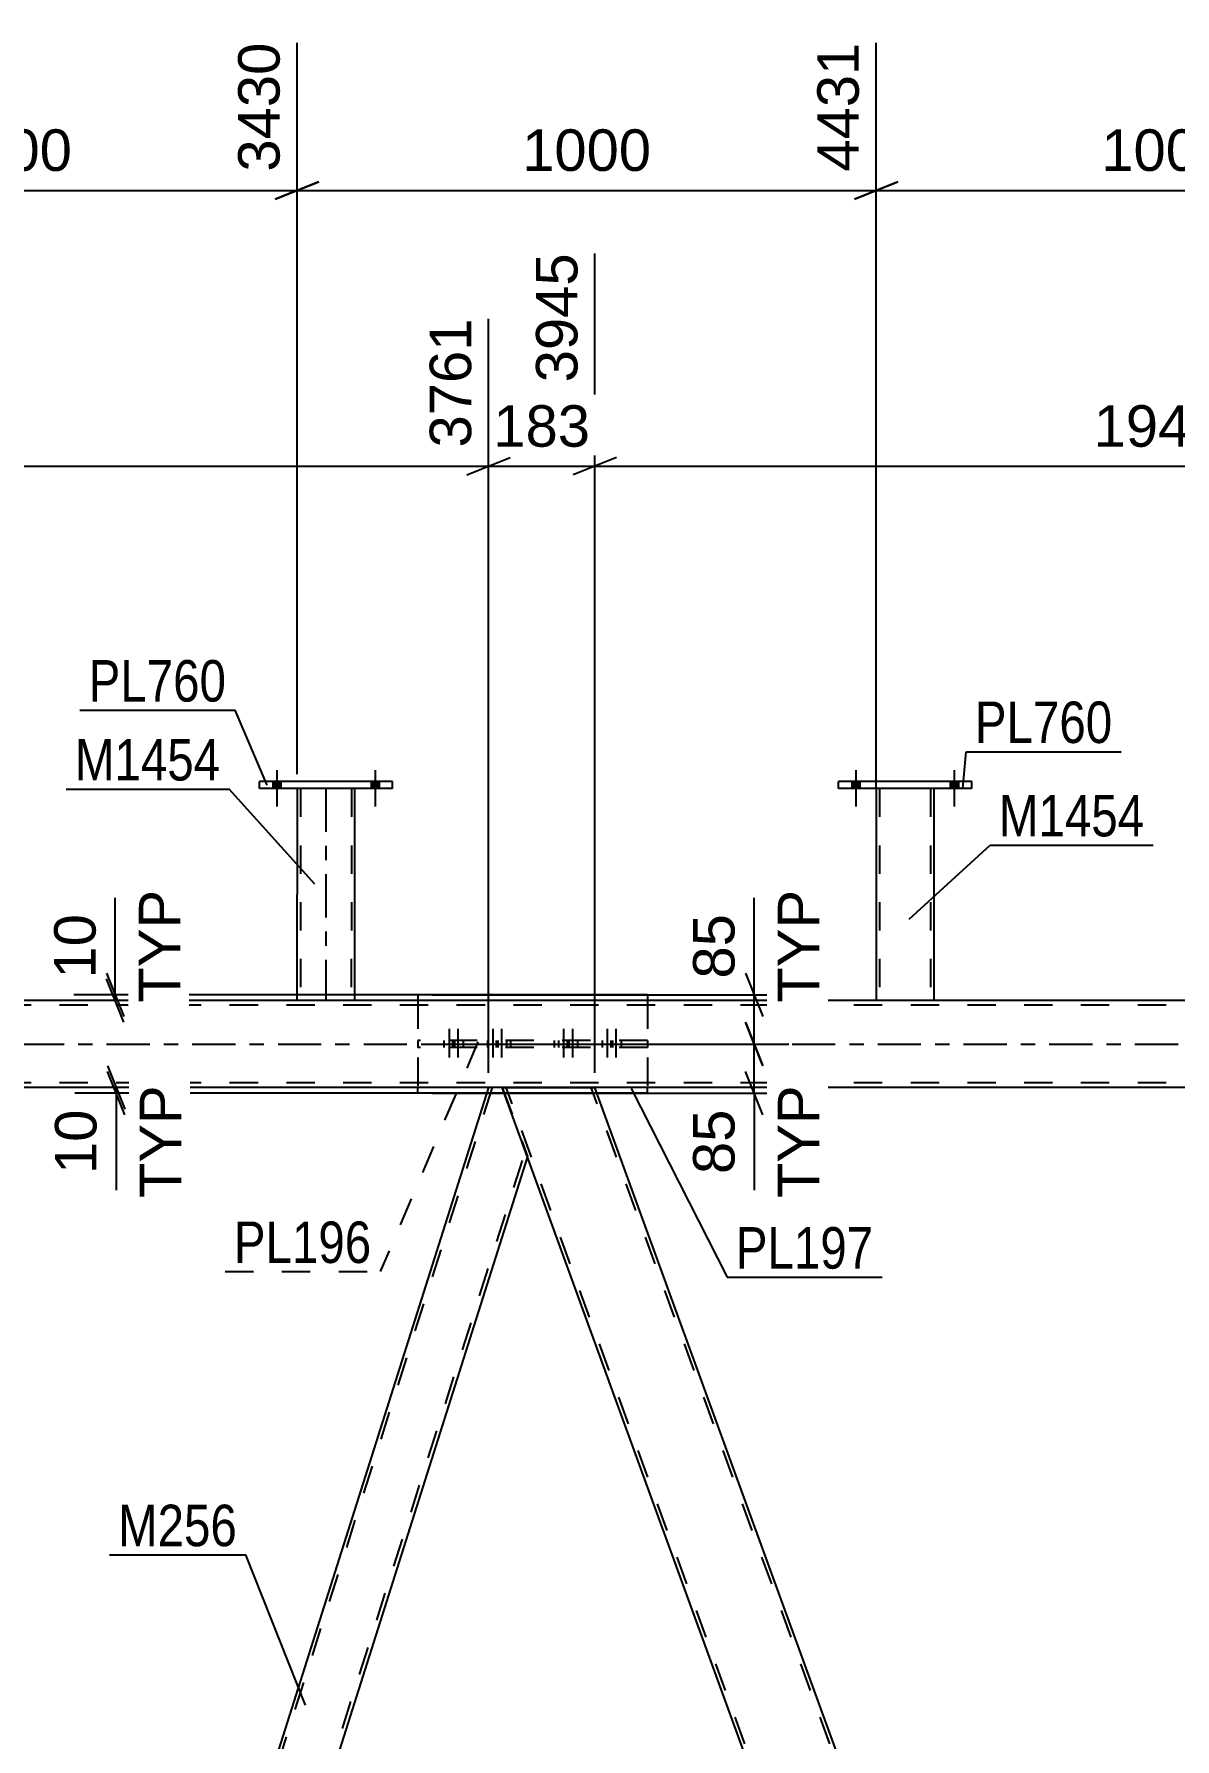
# Model space of a CAD drawing. Header units: millimetres. Extents: x -54 to 787, y -402 to 192.
# Drawn here: x 115.8 to 194.6, y -48 to 69.7 of the extents above; entities that cross this region are included whole.
import ezdxf

# ---------------------------------------------------------------- set-up
doc = ezdxf.new("R2010")
doc.units = ezdxf.units.MM
doc.linetypes.add('DXK_LINE_DOT2', pattern=[3.9198, 1.9599, -1.9599])
doc.linetypes.add('DXK_LINE_DOT3', pattern=[5.9187, 2.979, -0.9799, 0.9799, -0.9799])
doc.styles.add('Arial', font='ARIAL.TTF', dxfattribs={"height": 0.2})
doc.styles.add('Arial Narrow', font='ARIALN.TTF', dxfattribs={"height": 0.2})

# ---------------------------------------------------------------- blocks, each defined once
blk = doc.blocks.new('Part-122573057-3073 - 2998')
at = {"color": 2, "linetype": 'Continuous'}
for p, q in [((131.4, 17.64), (131.4, 18.12)), ((140.6, 18.12), (131.4, 18.12)), ((140.6, 17.64), (140.6, 18.12)), ((140.6, 17.64), (131.4, 17.64))]:
    blk.add_line(p, q, dxfattribs=at)
blk = doc.blocks.new('Part-122573057-3180 - 2998')
at = {"color": 2, "linetype": 'Continuous'}
for p, q in [((174, 17.64), (174, 3)), ((178, 3), (178, 17.64))]:
    blk.add_line(p, q, dxfattribs=at)
at = {"color": 7, "linetype": 'DXK_LINE_DOT2'}
for p, q in [((178, 17.64), (174, 17.64)), ((174.24, 17.64), (174.24, 3)), ((177.76, 17.64), (177.76, 3)), ((178, 3), (174, 3)), ((178, 3), (178, 3)), ((178, 3), (178, 3))]:
    blk.add_line(p, q, dxfattribs=at)
blk = doc.blocks.new('Part-122573057-3105 - 2998')
at = {"color": 2, "linetype": 'Continuous'}
for p, q in [((676.08, 3), (32.07, 3)), ((148.18, -3), (69.43, -3)), ((233.32, -3), (154.57, -3))]:
    blk.add_line(p, q, dxfattribs=at)
at = {"color": 7, "linetype": 'DXK_LINE_DOT2'}
for p, q in [((680.08, 2.68), (32.07, 2.68)), ((680.08, -2.68), (32.07, -2.68)), ((154.57, -3), (148.18, -3))]:
    blk.add_line(p, q, dxfattribs=at)
at = {"color": 7, "linetype": 'DXK_LINE_DOT3'}
blk.add_line((32.07, 0), (690.08, 0), dxfattribs=at)
blk = doc.blocks.new('Part-122573057-3583 - 2998')
at = {"color": 2, "linetype": 'Continuous'}
for p, q in [((147.23, -3), (111.01, -117.23)), ((149.92, -7.77), (113.69, -122))]:
    blk.add_line(p, q, dxfattribs=at)
at = {"color": 7, "linetype": 'DXK_LINE_DOT2'}
for p, q in [((147.48, -3), (111.14, -117.6)), ((148.18, -3), (147.23, -3)), ((148.18, -3), (149.92, -7.77)), ((113.44, -122), (149.78, -7.4))]:
    blk.add_line(p, q, dxfattribs=at)
blk = doc.blocks.new('Part-122573057-3188 - 2998')
at = {"color": 2, "linetype": 'Continuous'}
for p, q in [((171.4, 17.64), (171.4, 18.12)), ((180.6, 18.12), (171.4, 18.12)), ((180.6, 17.64), (180.6, 18.12)), ((180.6, 17.64), (171.4, 17.64))]:
    blk.add_line(p, q, dxfattribs=at)
blk = doc.blocks.new('Bolt-122573057-3378 - 2998')
at = {"linetype": 'Continuous'}
for points in [[(172.32, 17.64), (172.88, 17.64), (172.88, 18.12), (172.32, 18.12)], [(172.32, 17.64), (172.88, 17.64), (172.88, 18.12), (172.32, 18.12)], [(179.12, 17.64), (179.68, 17.64), (179.68, 18.12), (179.12, 18.12)], [(179.12, 17.64), (179.68, 17.64), (179.68, 18.12), (179.12, 18.12)]]:
    blk.add_hatch(color=1, dxfattribs=at).paths.add_polyline_path(points)
at = {"color": 1, "linetype": 'Continuous'}
for p, q in [((172.6, 18.92), (172.6, 16.4)), ((172.6, 18.92), (172.6, 16.4)), ((179.4, 18.92), (179.4, 16.4)), ((179.4, 18.92), (179.4, 16.4)), ((172.32, 18.12), (172.32, 17.64)), ((172.32, 18.12), (172.32, 17.64)), ((172.88, 18.12), (172.88, 17.64)), ((172.88, 18.12), (172.88, 17.64)), ((179.12, 18.12), (179.12, 17.64)), ((179.12, 18.12), (179.12, 17.64)), ((179.68, 18.12), (179.68, 17.64)), ((179.68, 18.12), (179.68, 17.64))]:
    blk.add_line(p, q, dxfattribs=at)
blk = doc.blocks.new('Part-122573057-3427 - 2998')
at = {"color": 2, "linetype": 'Continuous'}
for p, q in [((191.49, -122), (148.18, -3)), ((148.18, -3), (154.57, -3)), ((197.88, -122), (154.57, -3))]:
    blk.add_line(p, q, dxfattribs=at)
at = {"color": 7, "linetype": 'DXK_LINE_DOT2'}
for p, q in [((191.75, -122), (148.44, -3)), ((197.62, -122), (154.31, -3))]:
    blk.add_line(p, q, dxfattribs=at)
blk = doc.blocks.new('Part-122573057-3507 - 2998')
at = {"color": 2, "linetype": 'Continuous'}
for p, q in [((134, 17.64), (133.99, 3)), ((137.99, 3), (138, 17.64))]:
    blk.add_line(p, q, dxfattribs=at)
at = {"color": 7, "linetype": 'DXK_LINE_DOT2'}
for p, q in [((138, 17.64), (134, 17.64)), ((134.24, 17.64), (134.23, 3)), ((137.76, 17.64), (137.75, 3)), ((137.99, 3), (133.99, 3)), ((137.99, 3), (137.99, 3)), ((137.99, 3), (137.99, 3))]:
    blk.add_line(p, q, dxfattribs=at)
at = {"color": 7, "linetype": 'DXK_LINE_DOT3'}
blk.add_line((136, 17.64), (135.99, 3), dxfattribs=at)
blk = doc.blocks.new('Part-122573057-3558 - 2998')
at = {"color": 7, "linetype": 'DXK_LINE_DOT2'}
for p, q in [((158.2, 0.24), (142.34, 0.24)), ((142.34, 0.24), (142.34, -0.24)), ((148.75, 0.24), (148.75, -0.24)), ((151.79, -0.24), (151.79, 0.24)), ((158.2, 0.24), (158.2, -0.24)), ((158.2, -0.24), (142.34, -0.24))]:
    blk.add_line(p, q, dxfattribs=at)
blk = doc.blocks.new('Bolt-122573057-3620 - 2998')
at = {"color": 1, "linetype": 'DXK_LINE_DOT2'}
for p, q in [((152.05, 0.24), (152.05, -0.24)), ((152.41, 1.04), (152.41, -1.96)), ((152.66, 0.24), (152.66, -0.24)), ((152.77, 0.24), (152.77, -0.24)), ((153.02, 1.04), (153.02, -1.96)), ((153.38, 0.24), (153.38, -0.24)), ((155.07, 0.24), (155.07, -0.24)), ((155.43, 1.04), (155.43, -1.96)), ((155.67, 0.24), (155.67, -0.24)), ((155.79, 0.24), (155.79, -0.24)), ((156.03, 1.04), (156.03, -1.96)), ((156.39, 0.24), (156.39, -0.24))]:
    blk.add_line(p, q, dxfattribs=at)
blk = doc.blocks.new('Bolt-122573057-3625 - 2998')
at = {"linetype": 'Continuous'}
for points in [[(132.32, 17.64), (132.88, 17.64), (132.88, 18.12), (132.32, 18.12)], [(132.32, 17.64), (132.88, 17.64), (132.88, 18.12), (132.32, 18.12)], [(139.12, 17.64), (139.68, 17.64), (139.68, 18.12), (139.12, 18.12)], [(139.12, 17.64), (139.68, 17.64), (139.68, 18.12), (139.12, 18.12)]]:
    blk.add_hatch(color=1, dxfattribs=at).paths.add_polyline_path(points)
at = {"color": 1, "linetype": 'Continuous'}
for p, q in [((132.6, 18.92), (132.6, 16.4)), ((132.6, 18.92), (132.6, 16.4)), ((139.4, 18.92), (139.4, 16.4)), ((139.4, 18.92), (139.4, 16.4)), ((132.32, 18.12), (132.32, 17.64)), ((132.32, 18.12), (132.32, 17.64)), ((132.88, 18.12), (132.88, 17.64)), ((132.88, 18.12), (132.88, 17.64)), ((139.12, 18.12), (139.12, 17.64)), ((139.12, 18.12), (139.12, 17.64)), ((139.68, 18.12), (139.68, 17.64)), ((139.68, 18.12), (139.68, 17.64))]:
    blk.add_line(p, q, dxfattribs=at)
blk = doc.blocks.new('Bolt-122573057-3628 - 2998')
at = {"color": 1, "linetype": 'DXK_LINE_DOT2'}
for p, q in [((144.15, 0.24), (144.15, -0.24)), ((144.51, 1.04), (144.51, -1.96)), ((144.75, 0.24), (144.75, -0.24)), ((144.87, 0.24), (144.87, -0.24)), ((145.11, 1.04), (145.11, -1.96)), ((145.47, 0.24), (145.47, -0.24)), ((147.16, 0.24), (147.16, -0.24)), ((147.52, 1.04), (147.52, -1.96)), ((147.76, 0.24), (147.76, -0.24)), ((147.88, 0.24), (147.88, -0.24)), ((148.12, 1.04), (148.12, -1.96)), ((148.48, 0.24), (148.48, -0.24))]:
    blk.add_line(p, q, dxfattribs=at)
blk = doc.blocks.new('Part-122573057-3636 - 2998')
at = {"color": 2, "linetype": 'Continuous'}
for p, q in [((142.34, 3.4), (142.34, 3)), ((158.2, 3.4), (142.34, 3.4)), ((158.2, 3.4), (158.2, 3)), ((142.34, -3.4), (142.34, -3)), ((147.1, -3.4), (142.34, -3.4)), ((158.2, -3.4), (154.71, -3.4)), ((158.2, -3.4), (158.2, -3))]:
    blk.add_line(p, q, dxfattribs=at)
at = {"color": 7, "linetype": 'DXK_LINE_DOT2'}
for p, q in [((142.34, 3), (142.34, -3)), ((158.2, 3), (158.2, -3)), ((154.71, -3.4), (147.1, -3.4))]:
    blk.add_line(p, q, dxfattribs=at)
blk = doc.blocks.new('StraightDimension-122573057-4529 - 2998')
at = {"color": 7, "linetype": 'Continuous'}
for p, q in [((154.57, -2), (154.57, 54.59)), ((232.37, -2), (232.37, 50.09)), ((156.07, 40.5), (153.07, 39.3)), ((230.87, 39.3), (233.87, 40.5)), ((154.57, 39.9), (232.37, 39.9))]:
    blk.add_line(p, q, dxfattribs=at)
at = {"color": 0}
blk.add_wipeout([(198.51, 40.65), (198.51, 44.85), (188.42, 44.85), (188.42, 40.65)], dxfattribs=at)
at = {"color": 3, "style": 'Arial'}
blk.add_text('1945', height=2.865, dxfattribs=at).set_placement((189.02, 41.25))
at = {"color": 0, "linetype": 'Continuous'}
blk.add_wipeout([(231.77, 50.69), (227.57, 50.69), (227.57, 40.6), (231.77, 40.6)], dxfattribs=at)
at = {"color": 3, "linetype": 'Continuous', "style": 'Arial'}
blk.add_text('5890', height=2.865, rotation=90.0002, dxfattribs=at).set_placement((231.17, 41.2))
blk = doc.blocks.new('StraightDimension-122573057-4510 - 2998')
at = {"color": 7, "linetype": 'Continuous'}
for p, q in [((154.57, -2), (154.57, 54.59)), ((147.23, -2), (147.23, 50.09)), ((145.73, 39.3), (148.73, 40.5)), ((156.07, 40.5), (153.07, 39.3)), ((147.23, 39.9), (154.57, 39.9))]:
    blk.add_line(p, q, dxfattribs=at)
at = {"color": 0}
blk.add_wipeout([(154.83, 40.65), (154.83, 44.85), (146.96, 44.85), (146.96, 40.65)], dxfattribs=at)
at = {"color": 3, "style": 'Arial'}
blk.add_text('183', height=2.865, dxfattribs=at).set_placement((147.56, 41.25))
at = {"color": 0, "linetype": 'Continuous'}
blk.add_wipeout([(153.97, 55.19), (149.77, 55.19), (149.77, 45.1), (153.97, 45.1)], dxfattribs=at)
at = {"color": 3, "linetype": 'Continuous', "style": 'Arial'}
blk.add_text('3945', height=2.865, rotation=90.0002, dxfattribs=at).set_placement((153.37, 45.7))
blk = doc.blocks.new('StraightDimension-122573057-8311 - 2998')
at = {"color": 7, "linetype": 'Continuous'}
for p, q in [((174, 17.62), (174, 69.15)), ((213.99, 16.31), (213.99, 69.15)), ((175.5, 59.55), (172.5, 58.35)), ((174, 58.95), (213.99, 58.95)), ((212.49, 58.35), (215.49, 59.55))]:
    blk.add_line(p, q, dxfattribs=at)
at = {"color": 0}
blk.add_wipeout([(199.04, 59.7), (199.04, 63.9), (188.95, 63.9), (188.95, 59.7)], dxfattribs=at)
at = {"color": 3, "style": 'Arial'}
blk.add_text('1000', height=2.865, dxfattribs=at).set_placement((189.55, 60.3))
at = {"color": 0, "linetype": 'Continuous'}
blk.add_wipeout([(213.39, 69.75), (209.19, 69.75), (209.19, 59.65), (213.39, 59.65)], dxfattribs=at)
at = {"color": 3, "linetype": 'Continuous', "style": 'Arial'}
blk.add_text('5430', height=2.865, rotation=90.0002, dxfattribs=at).set_placement((212.79, 60.25))
blk = doc.blocks.new('StraightDimension-122573057-4079 - 2998')
at = {"color": 7, "linetype": 'Continuous'}
for p, q in [((165.57, 3.4), (165.57, 10.09)), ((165.57, 3.4), (165.57, 10.09)), ((164.97, 4.9), (166.17, 1.9)), ((143.34, 3.4), (167.97, 3.4)), ((165.57, 0), (165.57, 3.4)), ((166.17, -1.5), (164.97, 1.5)), ((143.34, 0), (167.97, 0))]:
    blk.add_line(p, q, dxfattribs=at)
at = {"color": 0, "linetype": 'Continuous'}
blk.add_wipeout([(170.67, 11.23), (166.47, 11.23), (166.47, 2.26), (170.67, 2.26)], dxfattribs=at)
at = {"color": 0}
blk.add_wipeout([(164.82, 9.57), (160.62, 9.57), (160.62, 3.92), (164.82, 3.92)], dxfattribs=at)
at = {"color": 3, "linetype": 'Continuous', "style": 'Arial'}
blk.add_text('TYP', height=2.865, rotation=90.0002, dxfattribs=at).set_placement((170.07, 2.86))
at = {"color": 3, "style": 'Arial'}
blk.add_text('85', height=2.865, rotation=90.0002, dxfattribs=at).set_placement((164.22, 4.52))
blk = doc.blocks.new('StraightDimension-122573057-4087 - 2998')
at = {"color": 7, "linetype": 'Continuous'}
for p, q in [((164.97, 1.5), (166.17, -1.5)), ((143.34, 0), (167.97, 0)), ((165.57, -3.4), (165.57, 0)), ((166.17, -4.9), (164.97, -1.9)), ((143.34, -3.4), (167.97, -3.4)), ((165.57, -3.4), (165.57, -10.1)), ((165.57, -3.4), (165.57, -10.1))]:
    blk.add_line(p, q, dxfattribs=at)
at = {"color": 0, "linetype": 'Continuous'}
blk.add_wipeout([(170.67, -2.27), (166.47, -2.27), (166.47, -11.24), (170.67, -11.24)], dxfattribs=at)
at = {"color": 0}
blk.add_wipeout([(164.82, -3.93), (160.62, -3.93), (160.62, -9.58), (164.82, -9.58)], dxfattribs=at)
at = {"color": 3, "linetype": 'Continuous', "style": 'Arial'}
blk.add_text('TYP', height=2.865, rotation=90.0002, dxfattribs=at).set_placement((170.07, -10.64))
at = {"color": 3, "style": 'Arial'}
blk.add_text('85', height=2.865, rotation=90.0002, dxfattribs=at).set_placement((164.22, -8.98))
blk = doc.blocks.new('StraightDimension-122573057-4335 - 2998')
at = {"color": 7, "linetype": 'Continuous'}
for p, q in [((120.9, -1.5), (122.1, -4.5)), ((122.1, -4.9), (120.9, -1.9)), ((157.2, -3), (118.65, -3)), ((157.2, -3.4), (118.65, -3.4)), ((121.5, -3.4), (121.5, -3)), ((121.5, -3.4), (121.5, -10.1)), ((121.5, -3.4), (121.5, -10.1))]:
    blk.add_line(p, q, dxfattribs=at)
at = {"color": 0, "linetype": 'Continuous'}
blk.add_wipeout([(126.6, -2.27), (122.4, -2.27), (122.4, -11.24), (126.6, -11.24)], dxfattribs=at)
at = {"color": 0}
blk.add_wipeout([(120.75, -3.93), (116.55, -3.93), (116.55, -9.58), (120.75, -9.58)], dxfattribs=at)
at = {"color": 3, "linetype": 'Continuous', "style": 'Arial'}
blk.add_text('TYP', height=2.865, rotation=90.0002, dxfattribs=at).set_placement((126, -10.64))
at = {"color": 3, "style": 'Arial'}
blk.add_text('10', height=2.865, rotation=90.0002, dxfattribs=at).set_placement((120.15, -8.98))
blk = doc.blocks.new('StraightDimension-122573057-4491 - 2998')
at = {"color": 7, "linetype": 'Continuous'}
for p, q in [((63.05, -2), (63.05, 50.09)), ((147.23, -2), (147.23, 50.09)), ((64.55, 40.5), (61.55, 39.3)), ((145.73, 39.3), (148.73, 40.5)), ((63.05, 39.9), (147.23, 39.9))]:
    blk.add_line(p, q, dxfattribs=at)
at = {"color": 0}
blk.add_wipeout([(110.19, 40.65), (110.19, 44.85), (100.09, 44.85), (100.09, 40.65)], dxfattribs=at)
at = {"color": 3, "style": 'Arial'}
blk.add_text('2105', height=2.865, dxfattribs=at).set_placement((100.69, 41.25))
at = {"color": 0, "linetype": 'Continuous'}
blk.add_wipeout([(146.63, 50.69), (142.43, 50.69), (142.43, 40.6), (146.63, 40.6)], dxfattribs=at)
at = {"color": 3, "linetype": 'Continuous', "style": 'Arial'}
blk.add_text('3761', height=2.865, rotation=90.0002, dxfattribs=at).set_placement((146.03, 41.2))
blk = doc.blocks.new('StraightDimension-122573057-4739 - 2998')
at = {"color": 7, "linetype": 'Continuous'}
for p, q in [((121.44, 3.4), (121.44, 10.09)), ((121.44, 3.4), (121.44, 10.09)), ((120.84, 4.9), (122.04, 1.9)), ((122.04, 1.5), (120.84, 4.5)), ((157.2, 3.4), (118.59, 3.4)), ((157.2, 3), (118.59, 3)), ((121.44, 3), (121.44, 3.4))]:
    blk.add_line(p, q, dxfattribs=at)
at = {"color": 0, "linetype": 'Continuous'}
blk.add_wipeout([(126.54, 11.23), (122.34, 11.23), (122.34, 2.26), (126.54, 2.26)], dxfattribs=at)
at = {"color": 0}
blk.add_wipeout([(120.69, 9.57), (116.49, 9.57), (116.49, 3.92), (120.69, 3.92)], dxfattribs=at)
at = {"color": 3, "linetype": 'Continuous', "style": 'Arial'}
blk.add_text('TYP', height=2.865, rotation=90.0002, dxfattribs=at).set_placement((125.94, 2.86))
at = {"color": 3, "style": 'Arial'}
blk.add_text('10', height=2.865, rotation=90.0002, dxfattribs=at).set_placement((120.09, 4.52))
blk = doc.blocks.new('StraightDimension-122573057-8312 - 2998')
at = {"color": 7, "linetype": 'Continuous'}
for p, q in [((134, 18.64), (134, 69.15)), ((174, 17.62), (174, 69.15)), ((135.5, 59.55), (132.5, 58.35)), ((134, 58.95), (174, 58.95)), ((172.5, 58.35), (175.5, 59.55))]:
    blk.add_line(p, q, dxfattribs=at)
at = {"color": 0}
blk.add_wipeout([(159.05, 59.7), (159.05, 63.9), (148.95, 63.9), (148.95, 59.7)], dxfattribs=at)
at = {"color": 3, "style": 'Arial'}
blk.add_text('1000', height=2.865, dxfattribs=at).set_placement((149.55, 60.3))
at = {"color": 0, "linetype": 'Continuous'}
blk.add_wipeout([(173.4, 69.75), (169.2, 69.75), (169.2, 59.65), (173.4, 59.65)], dxfattribs=at)
at = {"color": 3, "linetype": 'Continuous', "style": 'Arial'}
blk.add_text('4431', height=2.865, rotation=90.0002, dxfattribs=at).set_placement((172.8, 60.25))
blk = doc.blocks.new('StraightDimension-122573057-8313 - 2998')
at = {"color": 7, "linetype": 'Continuous'}
for p, q in [((93.99, 17.62), (93.99, 69.15)), ((134, 18.64), (134, 69.15)), ((95.49, 59.55), (92.49, 58.35)), ((93.99, 58.95), (134, 58.95)), ((132.5, 58.35), (135.5, 59.55))]:
    blk.add_line(p, q, dxfattribs=at)
at = {"color": 0}
blk.add_wipeout([(119.04, 59.7), (119.04, 63.9), (108.95, 63.9), (108.95, 59.7)], dxfattribs=at)
at = {"color": 3, "style": 'Arial'}
blk.add_text('1000', height=2.865, dxfattribs=at).set_placement((109.55, 60.3))
at = {"color": 0, "linetype": 'Continuous'}
blk.add_wipeout([(133.4, 69.75), (129.2, 69.75), (129.2, 59.65), (133.4, 59.65)], dxfattribs=at)
at = {"color": 3, "linetype": 'Continuous', "style": 'Arial'}
blk.add_text('3430', height=2.865, rotation=90.0002, dxfattribs=at).set_placement((132.8, 60.25))
blk = doc.blocks.new('Mark-122573057-3069 - 2998')
at = {"color": 30, "linetype": 'Continuous'}
for p in [(119.01, 23.05), (131.94, 17.87)]:
    blk.add_line(p, (129.72, 23.05), dxfattribs=at)
at = {"color": 0}
blk.add_wipeout([(129.12, 23.65), (129.12, 26.65), (119.61, 26.65), (119.61, 23.65)], dxfattribs=at)
blk.add_wipeout([(129.12, 23.65), (129.12, 26.65), (119.61, 26.65), (119.61, 23.65)], dxfattribs=at)
at = {"color": 3, "style": 'Arial Narrow'}
blk.add_text('PL760', height=2.863, dxfattribs=at).set_placement((119.61, 23.65))
blk = doc.blocks.new('Mark-122573057-3176 - 2998')
at = {"color": 30, "linetype": 'Continuous'}
for p, q in [((176.28, 8.63), (181.88, 13.74)), ((181.88, 13.74), (193.13, 13.74))]:
    blk.add_line(p, q, dxfattribs=at)
at = {"color": 0}
blk.add_wipeout([(192.53, 14.34), (192.53, 17.34), (182.48, 17.34), (182.48, 14.34)], dxfattribs=at)
blk.add_wipeout([(192.53, 14.34), (192.53, 17.34), (182.48, 17.34), (182.48, 14.34)], dxfattribs=at)
at = {"color": 3, "style": 'Arial Narrow'}
blk.add_text('M1454', height=2.863, dxfattribs=at).set_placement((182.48, 14.34))
blk = doc.blocks.new('Mark-122573057-3184 - 2998')
at = {"color": 30, "linetype": 'Continuous'}
for p, q in [((179.99, 17.64), (180.22, 20.19)), ((180.22, 20.19), (190.93, 20.19))]:
    blk.add_line(p, q, dxfattribs=at)
at = {"color": 0}
blk.add_wipeout([(190.33, 20.79), (190.33, 23.79), (180.82, 23.79), (180.82, 20.79)], dxfattribs=at)
blk.add_wipeout([(190.33, 20.79), (190.33, 23.79), (180.82, 23.79), (180.82, 20.79)], dxfattribs=at)
at = {"color": 3, "style": 'Arial Narrow'}
blk.add_text('PL760', height=2.863, dxfattribs=at).set_placement((180.82, 20.79))
blk = doc.blocks.new('Mark-122573057-3503 - 2998')
at = {"color": 30, "linetype": 'Continuous'}
for p in [(118.06, 17.6), (135.22, 11.04)]:
    blk.add_line(p, (129.31, 17.6), dxfattribs=at)
at = {"color": 0}
blk.add_wipeout([(128.71, 18.2), (128.71, 21.2), (118.66, 21.2), (118.66, 18.2)], dxfattribs=at)
blk.add_wipeout([(128.71, 18.2), (128.71, 21.2), (118.66, 21.2), (118.66, 18.2)], dxfattribs=at)
at = {"color": 3, "style": 'Arial Narrow'}
blk.add_text('M1454', height=2.863, dxfattribs=at).set_placement((118.66, 18.2))
blk = doc.blocks.new('Mark-122573057-3554 - 2998')
at = {"color": 30, "linetype": 'DXK_LINE_DOT2'}
for p in [(146.5, 0.14), (129.04, -15.72)]:
    blk.add_line(p, (139.75, -15.72), dxfattribs=at)
at = {"color": 0}
blk.add_wipeout([(139.15, -15.12), (139.15, -12.12), (129.64, -12.12), (129.64, -15.12)], dxfattribs=at)
blk.add_wipeout([(139.15, -15.12), (139.15, -12.12), (129.64, -12.12), (129.64, -15.12)], dxfattribs=at)
at = {"color": 3, "style": 'Arial Narrow'}
blk.add_text('PL196', height=2.863, dxfattribs=at).set_placement((129.64, -15.12))
blk = doc.blocks.new('Mark-122573057-3579 - 2998')
at = {"color": 30, "linetype": 'Continuous'}
for p in [(121.04, -35.28), (134.58, -45.65)]:
    blk.add_line(p, (130.46, -35.28), dxfattribs=at)
at = {"color": 0}
blk.add_wipeout([(129.86, -34.68), (129.86, -31.68), (121.64, -31.68), (121.64, -34.68)], dxfattribs=at)
blk.add_wipeout([(129.86, -34.68), (129.86, -31.68), (121.64, -31.68), (121.64, -34.68)], dxfattribs=at)
at = {"color": 3, "style": 'Arial Narrow'}
blk.add_text('M256', height=2.863, dxfattribs=at).set_placement((121.64, -34.68))
blk = doc.blocks.new('Mark-122573057-3632 - 2998')
at = {"color": 30, "linetype": 'Continuous'}
for p, q in [((157.07, -3.08), (163.71, -16.11)), ((163.71, -16.11), (174.42, -16.11))]:
    blk.add_line(p, q, dxfattribs=at)
at = {"color": 0}
blk.add_wipeout([(173.82, -15.51), (173.82, -12.51), (164.31, -12.51), (164.31, -15.51)], dxfattribs=at)
blk.add_wipeout([(173.82, -15.51), (173.82, -12.51), (164.31, -12.51), (164.31, -15.51)], dxfattribs=at)
at = {"color": 3, "style": 'Arial Narrow'}
blk.add_text('PL197', height=2.863, dxfattribs=at).set_placement((164.31, -15.51))

msp = doc.modelspace()

# ---------------------------------------------------------------- block references
for name in ['Bolt-122573057-3625 - 2998', 'Bolt-122573057-3378 - 2998', 'Part-122573057-3073 - 2998', 'Part-122573057-3188 - 2998', 'Part-122573057-3507 - 2998', 'Part-122573057-3180 - 2998', 'Part-122573057-3105 - 2998', 'Part-122573057-3636 - 2998', 'Part-122573057-3558 - 2998', 'Bolt-122573057-3628 - 2998', 'Bolt-122573057-3620 - 2998', 'Part-122573057-3583 - 2998', 'Part-122573057-3427 - 2998']:
    msp.add_blockref(name, (0, 0))

# ---------------------------------------------------------------- next in the draw order: block references
for name in ['StraightDimension-122573057-4529 - 2998', 'Mark-122573057-3579 - 2998']:
    msp.add_blockref(name, (0, 0))

# ---------------------------------------------------------------- next in the draw order: block references
for name in ['StraightDimension-122573057-8311 - 2998', 'StraightDimension-122573057-4510 - 2998']:
    msp.add_blockref(name, (0, 0))

# ---------------------------------------------------------------- next in the draw order: block references
for name in ['Mark-122573057-3176 - 2998', 'StraightDimension-122573057-4079 - 2998']:
    msp.add_blockref(name, (0, 0))

# ---------------------------------------------------------------- next in the draw order: block references
for name in ['Mark-122573057-3184 - 2998', 'StraightDimension-122573057-4087 - 2998']:
    msp.add_blockref(name, (0, 0))

# ---------------------------------------------------------------- next in the draw order: block references
msp.add_blockref('StraightDimension-122573057-4335 - 2998', (0, 0))

# ---------------------------------------------------------------- next in the draw order: block references
for name in ['StraightDimension-122573057-4491 - 2998', 'Mark-122573057-3632 - 2998']:
    msp.add_blockref(name, (0, 0))

# ---------------------------------------------------------------- next in the draw order: block references
for name in ['StraightDimension-122573057-8312 - 2998', 'StraightDimension-122573057-4739 - 2998', 'Mark-122573057-3554 - 2998']:
    msp.add_blockref(name, (0, 0))

# ---------------------------------------------------------------- next in the draw order: block references
msp.add_blockref('StraightDimension-122573057-8313 - 2998', (0, 0))

# ---------------------------------------------------------------- next in the draw order: block references
msp.add_blockref('Mark-122573057-3069 - 2998', (0, 0))

# ---------------------------------------------------------------- next in the draw order: block references
msp.add_blockref('Mark-122573057-3503 - 2998', (0, 0))

doc.saveas('drawing.dxf')
